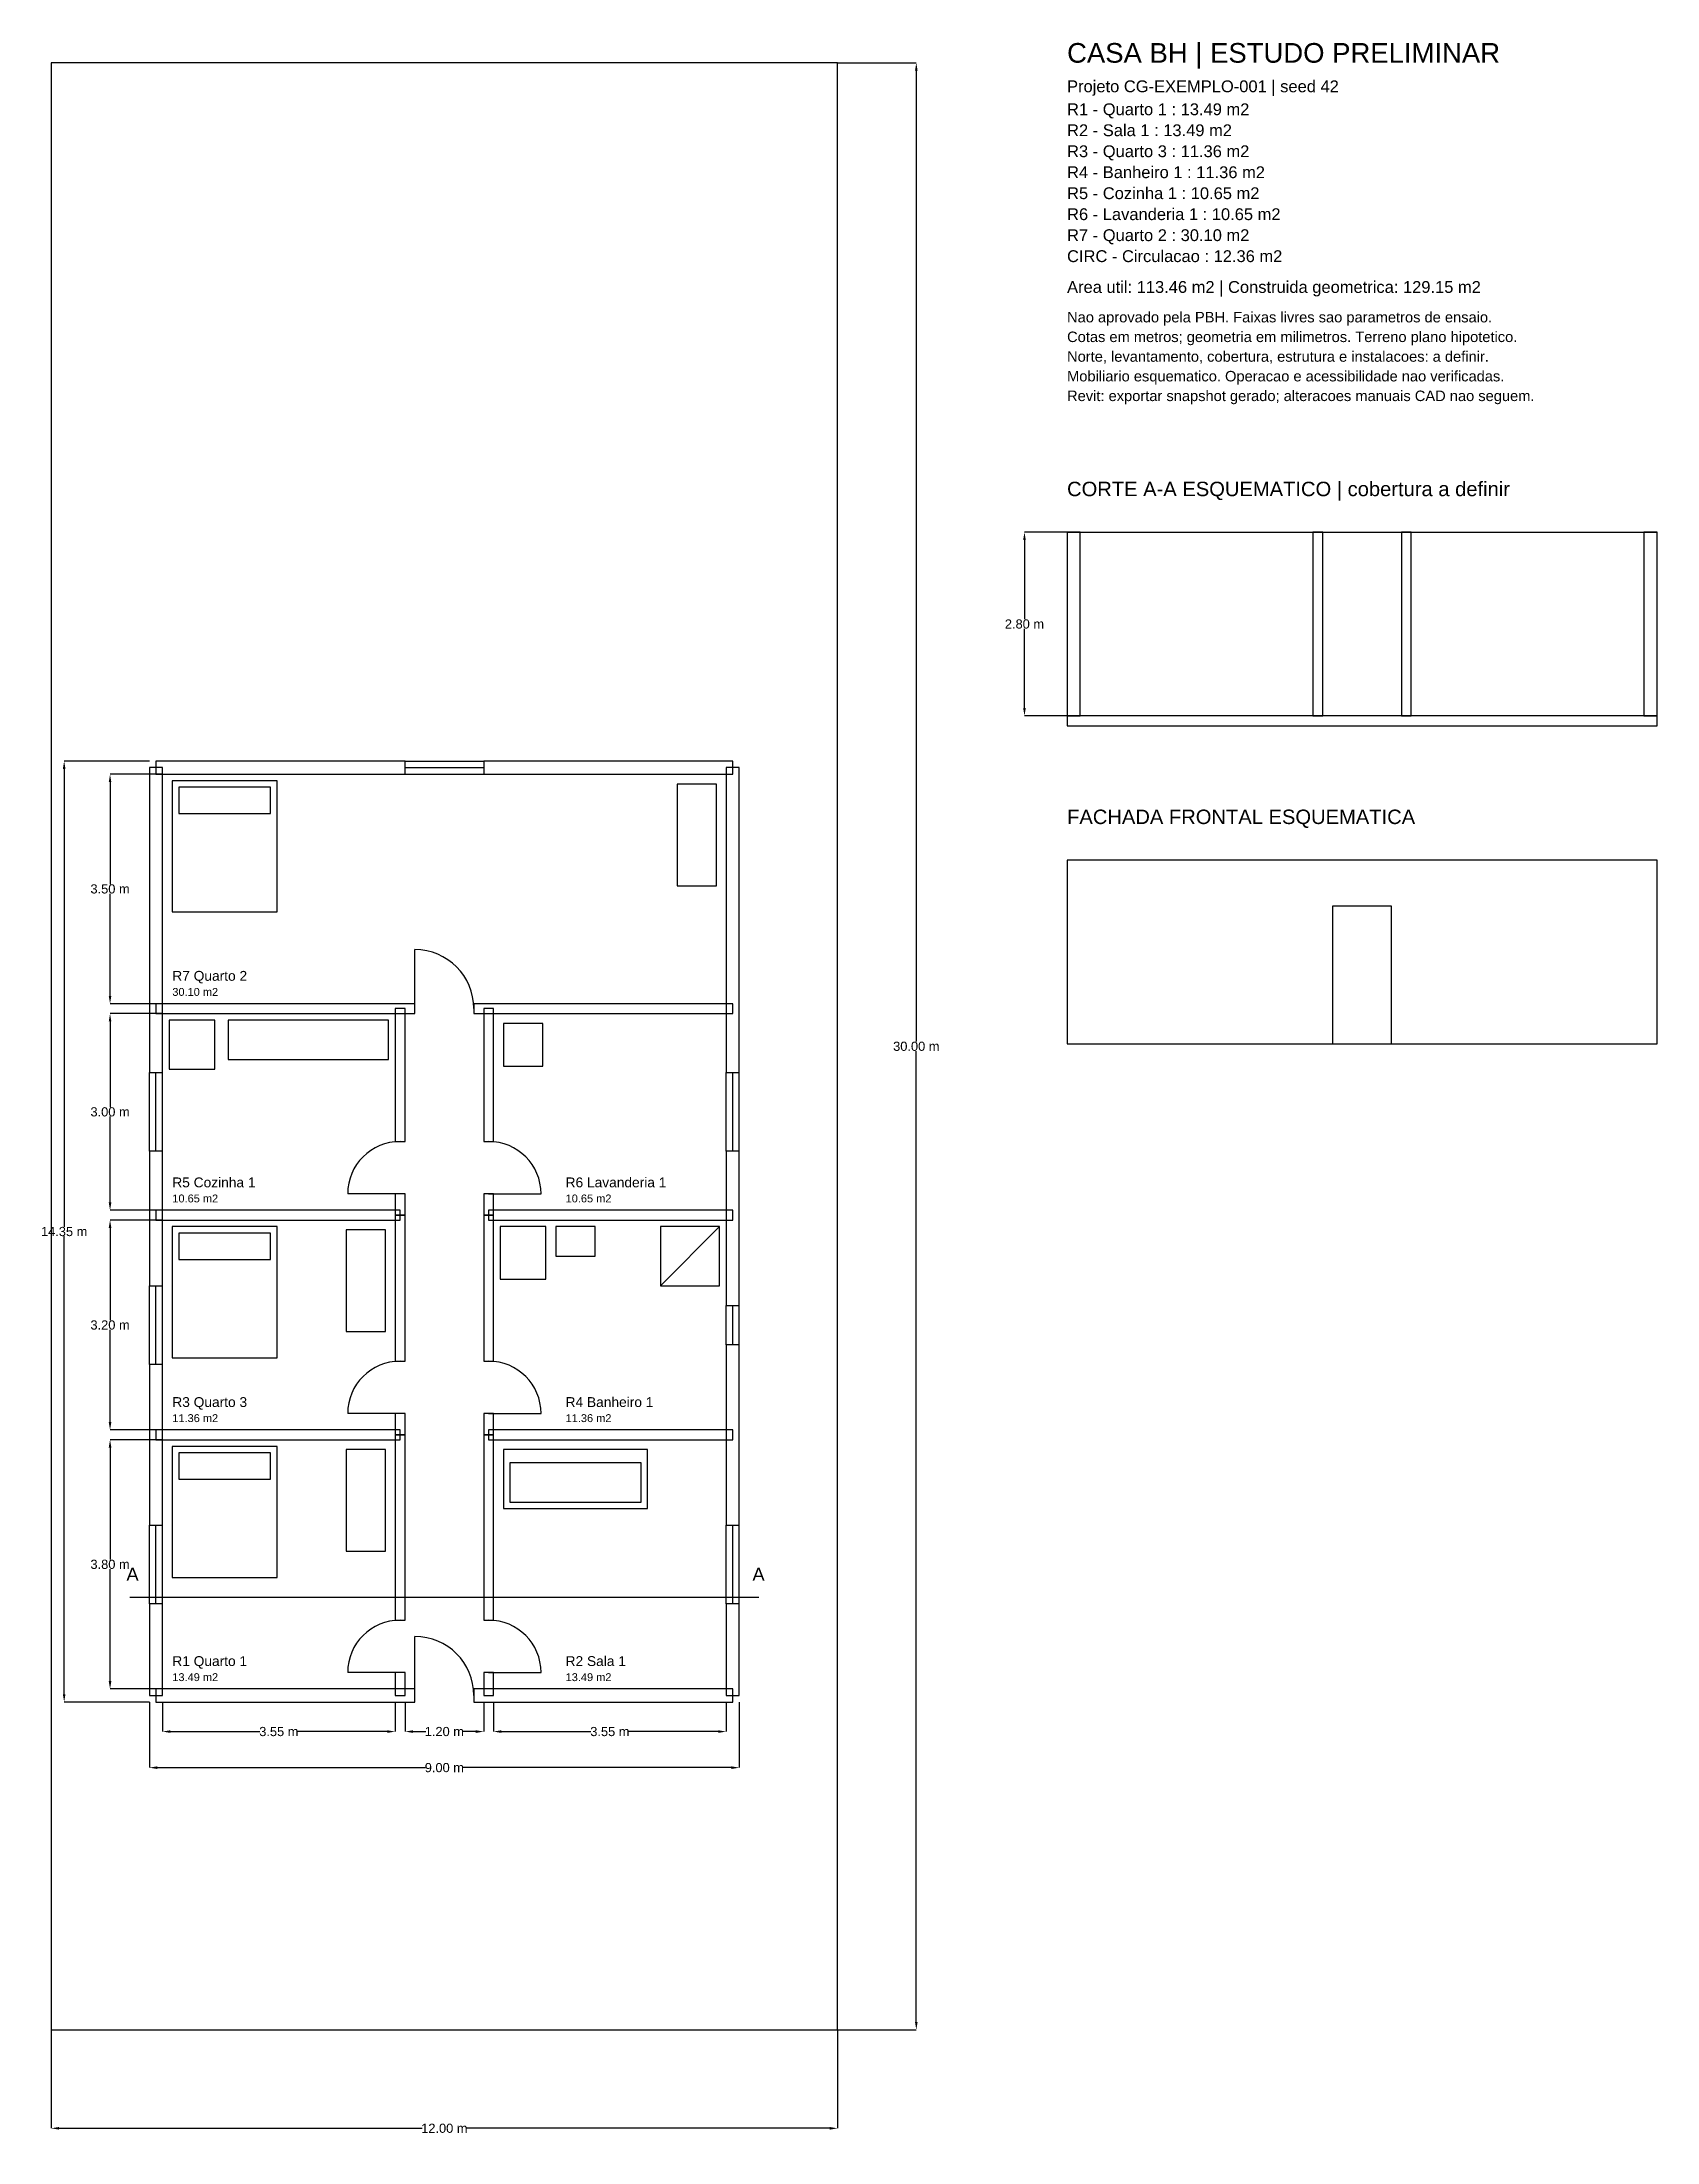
# Model space of a CAD drawing. Header units: millimetres. Extents: x -138 to 24500, y -1709 to 30316.
import ezdxf

# ---------------------------------------------------------------- set-up
doc = ezdxf.new("R2010")
doc.units = ezdxf.units.MM
doc.header["$MEASUREMENT"] = 0
for name, color, linetype in [('CASA_COTAS', 6, 'Continuous'), ('CASA_ESTUDO', 8, 'Continuous'), ('CASA_JANELAS', 4, 'Continuous'), ('CASA_LOTE', 8, 'Continuous'), ('CASA_MOVEIS', 3, 'Continuous'), ('CASA_PAREDES', 7, 'Continuous'), ('CASA_PORTAS', 2, 'Continuous'), ('CASA_TEXTOS', 7, 'Continuous')]:
    doc.layers.add(name, color=color, linetype=linetype)
doc.styles.get("Standard").update_dxf_attribs({"font": 'arial.ttf'})
doc.dimstyles.get("Standard").update_dxf_attribs({"dimtxt": 0.18, "dimasz": 0.18, "dimexe": 0.18, "dimexo": 0.0625, "dimgap": 0.09, "dimtad": 0, "dimtih": 1, "dimtoh": 1, "dimdec": 4, "dimzin": 0, "dimdsep": 46, "dimtxsty": 'Standard', "dimcen": 0.09, "dimadec": 0, "dimazin": 0, "dimtfac": 1, "dimtdec": 4, "dimtofl": 0, "dimtmove": 0, "dimatfit": 3, "dimfxl": 1, "dimtolj": 1, "dimtzin": 0, "dimarcsym": 0})

# ---------------------------------------------------------------- blocks, each defined once
blk = doc.blocks.new('*D1')
at = {"layer": 'CASA_COTAS', "color": 0, "lineweight": -2, "transparency": 16777216}
for p, q in [((1700, 9000), (900, 9000)), ((900, 8880), (900, 7172)), ((900, 5320), (900, 7028)), ((1700, 5200), (900, 5200))]:
    blk.add_line(p, q, dxfattribs=at)
at = {"layer": 'CASA_COTAS', "color": 0, "transparency": 16777216}
for points in [[(880, 8880), (920, 8880), (900, 9000)], [(880, 5320), (920, 5320), (900, 5200)]]:
    blk.add_solid(points, dxfattribs=at)
at = {"layer": 'Defpoints', "color": 0, "transparency": 16777216}
for p in [(900, 9000), (1700, 9000), (1700, 5200)]:
    blk.add_point(p, dxfattribs=at)
at = {"layer": 'CASA_COTAS', "color": 0, "transparency": 16777216, "insert": (900, 7100), "char_height": 140, "attachment_point": 5}
blk.add_mtext('\\A1;3.80 m', dxfattribs=at)
blk = doc.blocks.new('*D2')
at = {"layer": 'CASA_COTAS', "color": 0, "lineweight": -2, "transparency": 16777216}
for p, q in [((1700, 12350), (900, 12350)), ((900, 12230), (900, 10822)), ((900, 9270), (900, 10678)), ((1700, 9150), (900, 9150))]:
    blk.add_line(p, q, dxfattribs=at)
at = {"layer": 'CASA_COTAS', "color": 0, "transparency": 16777216}
for points in [[(880, 12230), (920, 12230), (900, 12350)], [(880, 9270), (920, 9270), (900, 9150)]]:
    blk.add_solid(points, dxfattribs=at)
at = {"layer": 'Defpoints', "color": 0, "transparency": 16777216}
for p in [(900, 12350), (1700, 12350), (1700, 9150)]:
    blk.add_point(p, dxfattribs=at)
at = {"layer": 'CASA_COTAS', "color": 0, "transparency": 16777216, "insert": (900, 10750), "char_height": 140, "attachment_point": 5}
blk.add_mtext('\\A1;3.20 m', dxfattribs=at)
blk = doc.blocks.new('*D3')
at = {"layer": 'CASA_COTAS', "color": 0, "lineweight": -2, "transparency": 16777216}
for p, q in [((1700, 15500), (900, 15500)), ((900, 15380), (900, 14072)), ((900, 12620), (900, 13928)), ((1700, 12500), (900, 12500))]:
    blk.add_line(p, q, dxfattribs=at)
at = {"layer": 'CASA_COTAS', "color": 0, "transparency": 16777216}
for points in [[(880, 15380), (920, 15380), (900, 15500)], [(880, 12620), (920, 12620), (900, 12500)]]:
    blk.add_solid(points, dxfattribs=at)
at = {"layer": 'Defpoints', "color": 0, "transparency": 16777216}
for p in [(900, 15500), (1700, 15500), (1700, 12500)]:
    blk.add_point(p, dxfattribs=at)
at = {"layer": 'CASA_COTAS', "color": 0, "transparency": 16777216, "insert": (900, 14000), "char_height": 140, "attachment_point": 5}
blk.add_mtext('\\A1;3.00 m', dxfattribs=at)
blk = doc.blocks.new('*D4')
at = {"layer": 'CASA_COTAS', "color": 0, "lineweight": -2, "transparency": 16777216}
for p, q in [((1700, 19150), (900, 19150)), ((900, 19030), (900, 17472)), ((900, 15770), (900, 17328)), ((1700, 15650), (900, 15650))]:
    blk.add_line(p, q, dxfattribs=at)
at = {"layer": 'CASA_COTAS', "color": 0, "transparency": 16777216}
for points in [[(880, 19030), (920, 19030), (900, 19150)], [(880, 15770), (920, 15770), (900, 15650)]]:
    blk.add_solid(points, dxfattribs=at)
at = {"layer": 'Defpoints', "color": 0, "transparency": 16777216}
for p in [(900, 19150), (1700, 19150), (1700, 15650)]:
    blk.add_point(p, dxfattribs=at)
at = {"layer": 'CASA_COTAS', "color": 0, "transparency": 16777216, "insert": (900, 17400), "char_height": 140, "attachment_point": 5}
blk.add_mtext('\\A1;3.50 m', dxfattribs=at)
blk = doc.blocks.new('*D5')
at = {"layer": 'CASA_COTAS', "color": 0, "lineweight": -2, "transparency": 16777216}
for p, q in [((1700, 5000), (1700, 4550)), ((5250, 5000), (5250, 4550)), ((1820, 4550), (3186, 4550)), ((5130, 4550), (3764, 4550))]:
    blk.add_line(p, q, dxfattribs=at)
at = {"layer": 'CASA_COTAS', "color": 0, "transparency": 16777216}
for points in [[(1820, 4570), (1820, 4530), (1700, 4550)], [(5130, 4570), (5130, 4530), (5250, 4550)]]:
    blk.add_solid(points, dxfattribs=at)
at = {"layer": 'Defpoints', "color": 0, "transparency": 16777216}
for p in [(1700, 5000), (5250, 5000), (5250, 4550)]:
    blk.add_point(p, dxfattribs=at)
at = {"layer": 'CASA_COTAS', "color": 0, "transparency": 16777216, "insert": (3475, 4550), "char_height": 140, "attachment_point": 5}
blk.add_mtext('\\A1;3.55 m', dxfattribs=at)
blk = doc.blocks.new('*D6')
at = {"layer": 'CASA_COTAS', "color": 0, "lineweight": -2, "transparency": 16777216}
for p, q in [((6750, 5000), (6750, 4550)), ((10300, 5000), (10300, 4550)), ((6870, 4550), (8236, 4550)), ((10180, 4550), (8814, 4550))]:
    blk.add_line(p, q, dxfattribs=at)
at = {"layer": 'CASA_COTAS', "color": 0, "transparency": 16777216}
for points in [[(6870, 4570), (6870, 4530), (6750, 4550)], [(10180, 4570), (10180, 4530), (10300, 4550)]]:
    blk.add_solid(points, dxfattribs=at)
at = {"layer": 'Defpoints', "color": 0, "transparency": 16777216}
for p in [(6750, 5000), (10300, 5000), (10300, 4550)]:
    blk.add_point(p, dxfattribs=at)
at = {"layer": 'CASA_COTAS', "color": 0, "transparency": 16777216, "insert": (8525, 4550), "char_height": 140, "attachment_point": 5}
blk.add_mtext('\\A1;3.55 m', dxfattribs=at)
blk = doc.blocks.new('*D7')
at = {"layer": 'CASA_COTAS', "color": 0, "lineweight": -2, "transparency": 16777216}
for p, q in [((5400, 5000), (5400, 4550)), ((6600, 5000), (6600, 4550)), ((5520, 4550), (5718, 4550)), ((6480, 4550), (6282, 4550))]:
    blk.add_line(p, q, dxfattribs=at)
at = {"layer": 'CASA_COTAS', "color": 0, "transparency": 16777216}
for points in [[(5520, 4570), (5520, 4530), (5400, 4550)], [(6480, 4570), (6480, 4530), (6600, 4550)]]:
    blk.add_solid(points, dxfattribs=at)
at = {"layer": 'Defpoints', "color": 0, "transparency": 16777216}
for p in [(5400, 5000), (6600, 5000), (6600, 4550)]:
    blk.add_point(p, dxfattribs=at)
at = {"layer": 'CASA_COTAS', "color": 0, "transparency": 16777216, "insert": (6000, 4550), "char_height": 140, "attachment_point": 5}
blk.add_mtext('\\A1;1.20 m', dxfattribs=at)
blk = doc.blocks.new('*D8')
at = {"layer": 'CASA_COTAS', "color": 0, "lineweight": -2, "transparency": 16777216}
for p, q in [((1500, 5000), (1500, 4000)), ((10500, 5000), (10500, 4000)), ((1620, 4000), (5711, 4000)), ((10380, 4000), (6289, 4000))]:
    blk.add_line(p, q, dxfattribs=at)
at = {"layer": 'CASA_COTAS', "color": 0, "transparency": 16777216}
for points in [[(1620, 4020), (1620, 3980), (1500, 4000)], [(10380, 4020), (10380, 3980), (10500, 4000)]]:
    blk.add_solid(points, dxfattribs=at)
at = {"layer": 'Defpoints', "color": 0, "transparency": 16777216}
for p in [(1500, 5000), (10500, 5000), (10500, 4000)]:
    blk.add_point(p, dxfattribs=at)
at = {"layer": 'CASA_COTAS', "color": 0, "transparency": 16777216, "insert": (6000, 4000), "char_height": 140, "attachment_point": 5}
blk.add_mtext('\\A1;9.00 m', dxfattribs=at)
blk = doc.blocks.new('*D9')
at = {"layer": 'CASA_COTAS', "color": 0, "lineweight": -2, "transparency": 16777216}
for p, q in [((1500, 19350), (200, 19350)), ((200, 19230), (200, 12247)), ((200, 5120), (200, 12103)), ((1500, 5000), (200, 5000))]:
    blk.add_line(p, q, dxfattribs=at)
at = {"layer": 'CASA_COTAS', "color": 0, "transparency": 16777216}
for points in [[(180, 19230), (220, 19230), (200, 19350)], [(180, 5120), (220, 5120), (200, 5000)]]:
    blk.add_solid(points, dxfattribs=at)
at = {"layer": 'Defpoints', "color": 0, "transparency": 16777216}
for p in [(200, 19350), (1500, 19350), (1500, 5000)]:
    blk.add_point(p, dxfattribs=at)
at = {"layer": 'CASA_COTAS', "color": 0, "transparency": 16777216, "insert": (200, 12175), "char_height": 140, "attachment_point": 5}
blk.add_mtext('\\A1;14.35 m', dxfattribs=at)
blk = doc.blocks.new('*D10')
at = {"layer": 'CASA_COTAS', "color": 0, "lineweight": -2, "transparency": 16777216}
for p, q in [((0, 0), (0, -1500)), ((12000, 0), (12000, -1500)), ((120, -1500), (5664, -1500)), ((11880, -1500), (6336, -1500))]:
    blk.add_line(p, q, dxfattribs=at)
at = {"layer": 'CASA_COTAS', "color": 0, "transparency": 16777216}
for points in [[(120, -1480), (120, -1520), (0, -1500)], [(11880, -1480), (11880, -1520), (12000, -1500)]]:
    blk.add_solid(points, dxfattribs=at)
at = {"layer": 'Defpoints', "color": 0, "transparency": 16777216}
for p in [(0, 0), (12000, 0), (12000, -1500)]:
    blk.add_point(p, dxfattribs=at)
at = {"layer": 'CASA_COTAS', "color": 0, "transparency": 16777216, "insert": (6000, -1500), "char_height": 140, "attachment_point": 5}
blk.add_mtext('\\A1;12.00 m', dxfattribs=at)
blk = doc.blocks.new('*D11')
at = {"layer": 'CASA_COTAS', "color": 0, "lineweight": -2, "transparency": 16777216}
for p, q in [((12000, 30000), (13200, 30000)), ((13200, 29880), (13200, 15072)), ((13200, 120), (13200, 14928)), ((12000, 0), (13200, 0))]:
    blk.add_line(p, q, dxfattribs=at)
at = {"layer": 'CASA_COTAS', "color": 0, "transparency": 16777216}
for points in [[(13180, 29880), (13220, 29880), (13200, 30000)], [(13180, 120), (13220, 120), (13200, 0)]]:
    blk.add_solid(points, dxfattribs=at)
at = {"layer": 'Defpoints', "color": 0, "transparency": 16777216}
for p in [(12000, 30000), (13200, 30000), (12000, 0)]:
    blk.add_point(p, dxfattribs=at)
at = {"layer": 'CASA_COTAS', "color": 0, "transparency": 16777216, "insert": (13200, 15000), "char_height": 140, "attachment_point": 5}
blk.add_mtext('\\A1;30.00 m', dxfattribs=at)
blk = doc.blocks.new('*D12')
at = {"layer": 'CASA_COTAS', "color": 0, "lineweight": -2, "transparency": 16777216}
for p, q in [((15500, 22840), (14850, 22840)), ((14850, 22720), (14850, 21512)), ((14850, 20160), (14850, 21368)), ((15500, 20040), (14850, 20040))]:
    blk.add_line(p, q, dxfattribs=at)
at = {"layer": 'CASA_COTAS', "color": 0, "transparency": 16777216}
for points in [[(14830, 22720), (14870, 22720), (14850, 22840)], [(14830, 20160), (14870, 20160), (14850, 20040)]]:
    blk.add_solid(points, dxfattribs=at)
at = {"layer": 'Defpoints', "color": 0, "transparency": 16777216}
for p in [(14850, 22840), (15500, 22840), (15500, 20040)]:
    blk.add_point(p, dxfattribs=at)
at = {"layer": 'CASA_COTAS', "color": 0, "transparency": 16777216, "insert": (14850, 21440), "char_height": 140, "attachment_point": 5}
blk.add_mtext('\\A1;2.80 m', dxfattribs=at)

msp = doc.modelspace()

# ---------------------------------------------------------------- linework, layer by layer
at = {"layer": 'CASA_ESTUDO'}
for p, q in [((15500, 22840), (24500, 22840)), ((1200, 6600), (10800, 6600))]:
    msp.add_line(p, q, dxfattribs=at)
for points in [[(15500, 20040), (15700, 20040), (15700, 22840), (15500, 22840)], [(19250, 20040), (19400, 20040), (19400, 22840), (19250, 22840)], [(20600, 20040), (20750, 20040), (20750, 22840), (20600, 22840)], [(24300, 20040), (24500, 20040), (24500, 22840), (24300, 22840)], [(15500, 19890), (24500, 19890), (24500, 20040), (15500, 20040)], [(15500, 15040), (24500, 15040), (24500, 17840), (15500, 17840)], [(19550, 15040), (20450, 15040), (20450, 17140), (19550, 17140)]]:
    msp.add_lwpolyline(points, close=True, dxfattribs=at)
at = {"layer": 'CASA_JANELAS'}
for p, q in [((5400, 19350), (6600, 19350)), ((5400, 19250), (6600, 19250)), ((5400, 19150), (6600, 19150)), ((1500, 13400), (1500, 14600)), ((1600, 13400), (1600, 14600)), ((1700, 13400), (1700, 14600)), ((10300, 13400), (10300, 14600)), ((10400, 13400), (10400, 14600)), ((10500, 13400), (10500, 14600)), ((1500, 10150), (1500, 11350)), ((1600, 10150), (1600, 11350)), ((1700, 10150), (1700, 11350)), ((10300, 10450), (10300, 11050)), ((10400, 10450), (10400, 11050)), ((10500, 10450), (10500, 11050)), ((1500, 6500), (1500, 7700)), ((1600, 6500), (1600, 7700)), ((1700, 6500), (1700, 7700)), ((10300, 6500), (10300, 7700)), ((10400, 6500), (10400, 7700)), ((10500, 6500), (10500, 7700))]:
    msp.add_line(p, q, dxfattribs=at)
at = {"layer": 'CASA_LOTE'}
msp.add_lwpolyline([(0, 0), (12000, 0), (12000, 30000), (0, 30000)], close=True, dxfattribs=at)
at = {"layer": 'CASA_MOVEIS'}
msp.add_line((9300, 11350), (10200, 12250), dxfattribs=at)
for points in [[(1850, 17050), (3450, 17050), (3450, 19050), (1850, 19050)], [(1950, 18550), (3350, 18550), (3350, 18950), (1950, 18950)], [(9550, 17450), (10150, 17450), (10150, 19000), (9550, 19000)], [(1800, 14650), (2500, 14650), (2500, 15400), (1800, 15400)], [(2700, 14800), (5150, 14800), (5150, 15400), (2700, 15400)], [(6900, 14700), (7500, 14700), (7500, 15350), (6900, 15350)], [(1850, 10250), (3450, 10250), (3450, 12250), (1850, 12250)], [(4500, 10650), (5100, 10650), (5100, 12200), (4500, 12200)], [(6850, 11450), (7550, 11450), (7550, 12250), (6850, 12250)], [(7700, 11800), (8300, 11800), (8300, 12250), (7700, 12250)], [(9300, 11350), (10200, 11350), (10200, 12250), (9300, 12250)], [(1950, 11750), (3350, 11750), (3350, 12150), (1950, 12150)], [(1850, 6900), (3450, 6900), (3450, 8900), (1850, 8900)], [(1950, 8400), (3350, 8400), (3350, 8800), (1950, 8800)], [(4500, 7300), (5100, 7300), (5100, 8850), (4500, 8850)], [(6900, 7950), (9100, 7950), (9100, 8850), (6900, 8850)], [(7000, 8050), (9000, 8050), (9000, 8650), (7000, 8650)]]:
    msp.add_lwpolyline(points, close=True, dxfattribs=at)
at = {"layer": 'CASA_PAREDES'}
for points in [[(1500, 14600), (1700, 14600), (1700, 19250), (1500, 19250)], [(1600, 19150), (5400, 19150), (5400, 19350), (1600, 19350)], [(6600, 19150), (10400, 19150), (10400, 19350), (6600, 19350)], [(10300, 14600), (10500, 14600), (10500, 19250), (10300, 19250)], [(1600, 15500), (5550, 15500), (5550, 15650), (1600, 15650)], [(5250, 13550), (5400, 13550), (5400, 15575), (5250, 15575)], [(6450, 15500), (10400, 15500), (10400, 15650), (6450, 15650)], [(6600, 13550), (6750, 13550), (6750, 15575), (6600, 15575)], [(1500, 11350), (1700, 11350), (1700, 13400), (1500, 13400)], [(10300, 11050), (10500, 11050), (10500, 13400), (10300, 13400)], [(1600, 12350), (5325, 12350), (5325, 12500), (1600, 12500)], [(5250, 12425), (5400, 12425), (5400, 12750), (5250, 12750)], [(6600, 12425), (6750, 12425), (6750, 12750), (6600, 12750)], [(6675, 12350), (10400, 12350), (10400, 12500), (6675, 12500)], [(5250, 10200), (5400, 10200), (5400, 12425), (5250, 12425)], [(6600, 10200), (6750, 10200), (6750, 12425), (6600, 12425)], [(10300, 7700), (10500, 7700), (10500, 10450), (10300, 10450)], [(1500, 7700), (1700, 7700), (1700, 10150), (1500, 10150)], [(5250, 9075), (5400, 9075), (5400, 9400), (5250, 9400)], [(6600, 9075), (6750, 9075), (6750, 9400), (6600, 9400)], [(1600, 9000), (5325, 9000), (5325, 9150), (1600, 9150)], [(5250, 6250), (5400, 6250), (5400, 9075), (5250, 9075)], [(6600, 6250), (6750, 6250), (6750, 9075), (6600, 9075)], [(6675, 9000), (10400, 9000), (10400, 9150), (6675, 9150)], [(1500, 5100), (1700, 5100), (1700, 6500), (1500, 6500)], [(10300, 5100), (10500, 5100), (10500, 6500), (10300, 6500)], [(5250, 5100), (5400, 5100), (5400, 5450), (5250, 5450)], [(6600, 5100), (6750, 5100), (6750, 5450), (6600, 5450)], [(1600, 5000), (5550, 5000), (5550, 5200), (1600, 5200)], [(6450, 5000), (10400, 5000), (10400, 5200), (6450, 5200)]]:
    msp.add_lwpolyline(points, close=True, dxfattribs=at)
at = {"layer": 'CASA_PORTAS'}
for p, q in [((5550, 15575), (5550, 16475)), ((5325, 12750), (4525, 12750)), ((6675, 12750), (7475, 12750)), ((5325, 9400), (4525, 9400)), ((6675, 9400), (7475, 9400)), ((5550, 5100), (5550, 6000)), ((5325, 5450), (4525, 5450)), ((6675, 5450), (7475, 5450))]:
    msp.add_line(p, q, dxfattribs=at)
for centre, radius, start, end in [((5550, 15575), 900, 0, 90), ((5325, 12750), 800, 90, 180), ((6675, 12750), 800, 0, 90), ((5325, 9400), 800, 90, 180), ((6675, 9400), 800, 0, 90), ((5325, 5450), 800, 90, 180), ((6675, 5450), 800, 0, 90), ((5550, 5100), 900, 0, 90)]:
    msp.add_arc(centre, radius, start, end, dxfattribs=at)

# ---------------------------------------------------------------- texts
at = {"layer": 'CASA_TEXTOS'}
for s, height, p in [('CASA BH | ESTUDO PRELIMINAR', 300, (15500, 30000)), ('Projeto CG-EXEMPLO-001 | seed 42', 180, (15500, 29550)), ('R1 - Quarto 1 : 13.49 m2', 180, (15500, 29200)), ('R2 - Sala 1 : 13.49 m2', 180, (15500, 28880)), ('R3 - Quarto 3 : 11.36 m2', 180, (15500, 28560)), ('R4 - Banheiro 1 : 11.36 m2', 180, (15500, 28240)), ('R5 - Cozinha 1 : 10.65 m2', 180, (15500, 27920)), ('R6 - Lavanderia 1 : 10.65 m2', 180, (15500, 27600)), ('R7 - Quarto 2 : 30.10 m2', 180, (15500, 27280)), ('CIRC - Circulacao : 12.36 m2', 180, (15500, 26960)), ('Area util: 113.46 m2 | Construida geometrica: 129.15 m2', 180, (15500, 26490)), ('Nao aprovado pela PBH. Faixas livres sao parametros de ensaio.', 160, (15500, 26040)), ('Cotas em metros; geometria em milimetros. Terreno plano hipotetico.', 160, (15500, 25740)), ('Norte, levantamento, cobertura, estrutura e instalacoes: a definir.', 160, (15500, 25440)), ('Mobiliario esquematico. Operacao e acessibilidade nao verificadas.', 160, (15500, 25140)), ('Revit: exportar snapshot gerado; alteracoes manuais CAD nao seguem.', 160, (15500, 24840)), ('CORTE A-A ESQUEMATICO | cobertura a definir', 220, (15500, 23390)), ('FACHADA FRONTAL ESQUEMATICA', 220, (15500, 18390)), ('R7 Quarto 2', 150, (1850, 16000)), ('30.10 m2', 120, (1850, 15770)), ('R5 Cozinha 1', 150, (1850, 12850)), ('R6 Lavanderia 1', 150, (7850, 12850)), ('10.65 m2', 120, (1850, 12620)), ('10.65 m2', 120, (7850, 12620)), ('R3 Quarto 3', 150, (1850, 9500)), ('R4 Banheiro 1', 150, (7850, 9500)), ('11.36 m2', 120, (1850, 9270)), ('11.36 m2', 120, (7850, 9270)), ('A', 200, (1150, 6850)), ('A', 200, (10700, 6850)), ('R1 Quarto 1', 150, (1850, 5550)), ('R2 Sala 1', 150, (7850, 5550)), ('13.49 m2', 120, (1850, 5320)), ('13.49 m2', 120, (7850, 5320))]:
    msp.add_text(s, height=height, dxfattribs=at).set_placement(p)

# ---------------------------------------------------------------- dimensions: what is measured, and where the dimension line sits
at = {"layer": 'CASA_COTAS'}
for base, p1, p2, picture, middle in [((13200, 30000), (12000, 0), (12000, 30000), '*D11', (13200, 15000)), ((14850, 22840), (15500, 20040), (15500, 22840), '*D12', (14850, 21440)), ((200, 19350), (1500, 5000), (1500, 19350), '*D9', (200, 12175)), ((900, 19150), (1700, 15650), (1700, 19150), '*D4', (900, 17400)), ((900, 15500), (1700, 12500), (1700, 15500), '*D3', (900, 14000)), ((900, 12350), (1700, 9150), (1700, 12350), '*D2', (900, 10750)), ((900, 9000), (1700, 5200), (1700, 9000), '*D1', (900, 7100))]:
    dim = msp.add_linear_dim(base=base, p1=p1, p2=p2, angle=90, dimstyle='Standard', override={"dimtxt": 140, "dimasz": 120, "dimdec": 2, "dimlfac": 0.001, "dimpost": '<> m'}, dxfattribs=at)
    dim.commit()
    dim.dimension.update_dxf_attribs({"geometry": picture, "text_midpoint": middle})
for base, p1, p2, picture, middle in [((10500, 4000), (1500, 5000), (10500, 5000), '*D8', (6000, 4000)), ((5250, 4550), (1700, 5000), (5250, 5000), '*D5', (3475, 4550)), ((6600, 4550), (5400, 5000), (6600, 5000), '*D7', (6000, 4550)), ((10300, 4550), (6750, 5000), (10300, 5000), '*D6', (8525, 4550)), ((12000, -1500), (0, 0), (12000, 0), '*D10', (6000, -1500))]:
    dim = msp.add_linear_dim(base=base, p1=p1, p2=p2, dimstyle='Standard', override={"dimtxt": 140, "dimasz": 120, "dimdec": 2, "dimlfac": 0.001, "dimpost": '<> m'}, dxfattribs=at)
    dim.commit()
    dim.dimension.update_dxf_attribs({"geometry": picture, "text_midpoint": middle})

doc.saveas('drawing.dxf')
